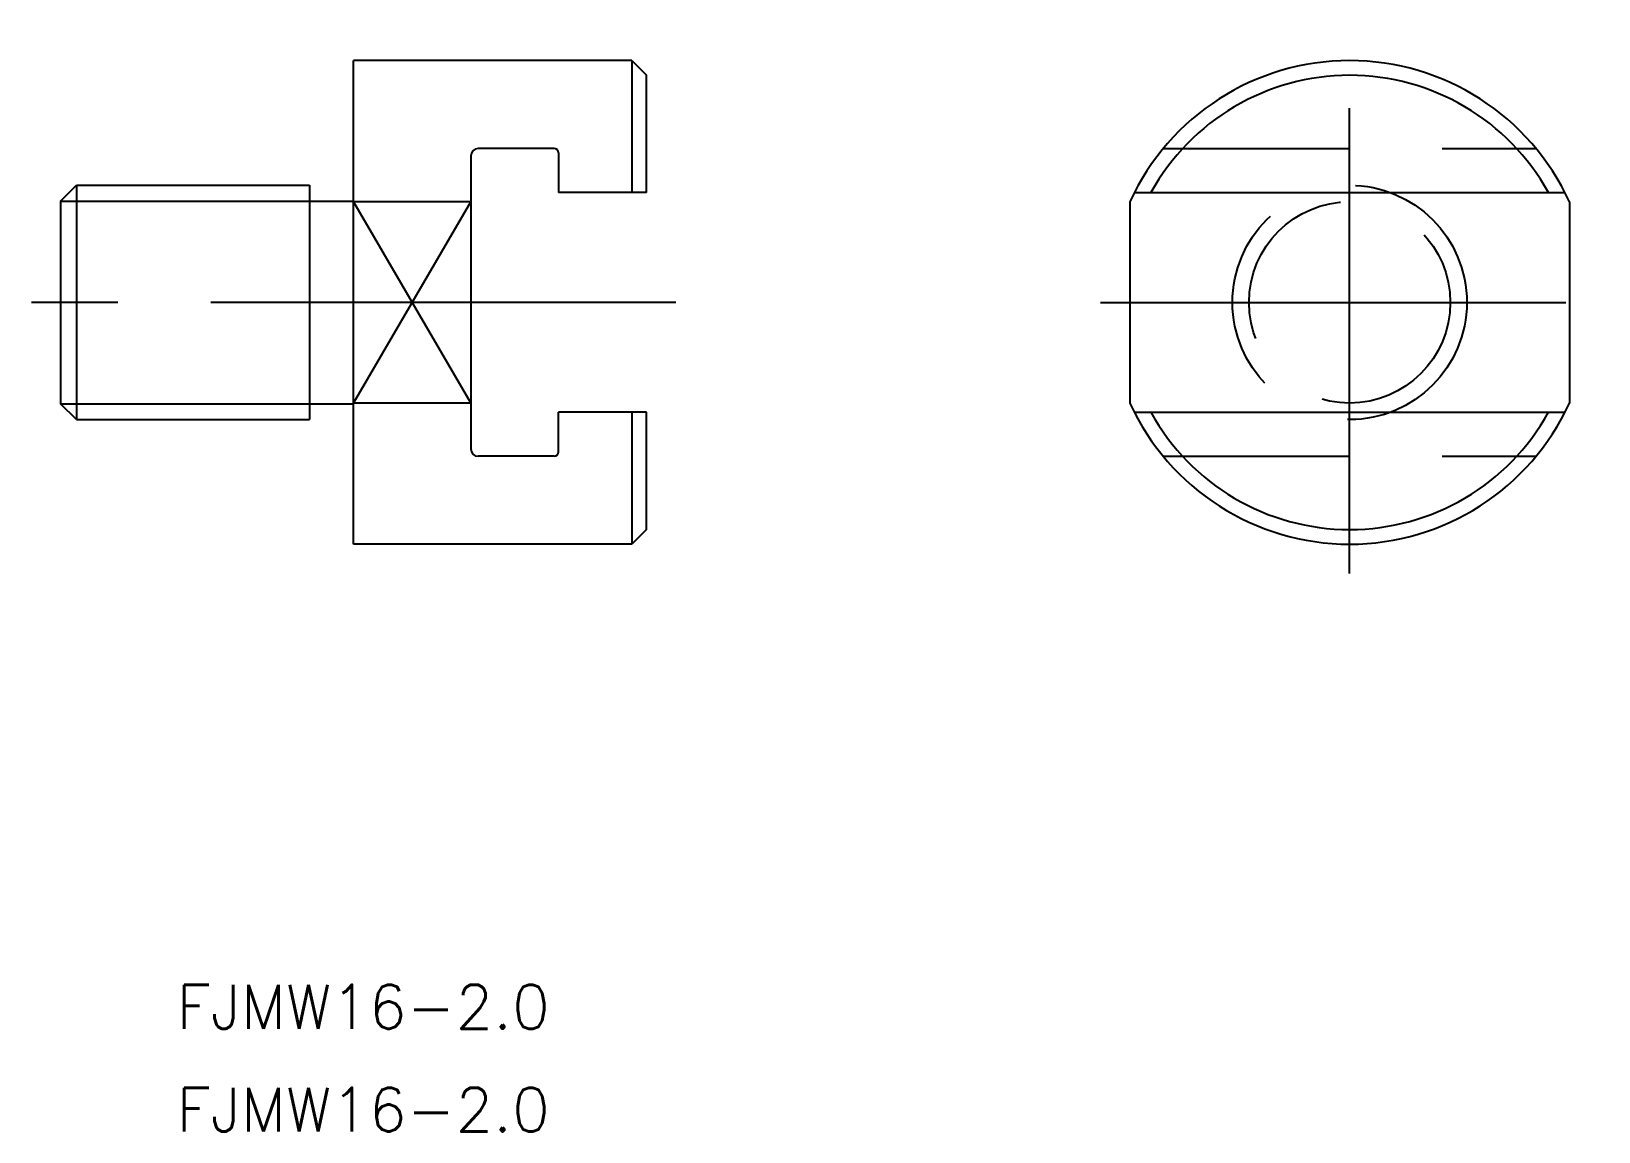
# Model space of a CAD drawing. Extents: x -90 to 17, y -57 to 18.
import ezdxf

# ---------------------------------------------------------------- set-up
doc = ezdxf.new("R2010")
doc.units = 0
doc.linetypes.add('CENTER', pattern=[50.8, 31.75, -6.35, 6.35, -6.35])
doc.linetypes.add('DASHED', pattern=[19.05, 12.7, -6.35])
doc.layers.get('0').update_dxf_attribs({"linetype": 'CONTINUOUS'})
doc.layers.add('CENTER', color=1, linetype='CENTER')
doc.styles.get("Standard").update_dxf_attribs({"font": 'txt.shx', "height": 3, "bigfont": 'bigfont.shx'})

# ---------------------------------------------------------------- blocks, each defined once
blk = doc.blocks.new('*U2')
at = {"color": 7, "linetype": 'CONTINUOUS'}
blk.add_text('FJMW16-2.0', height=3, dxfattribs=at).set_placement((-80.07, -49.57))
blk = doc.blocks.new('*U3')
at = {"color": 7, "linetype": 'CONTINUOUS'}
blk.add_text('FJMW16-2.0', height=3, dxfattribs=at).set_placement((-80.07, -56.59))

msp = doc.modelspace()

# ---------------------------------------------------------------- linework, layer by layer
at = {"color": 7, "linetype": 'CONTINUOUS'}
for p, q in [((-68, -16.5), (-68, 16.5)), ((-49, 16.5), (-68, 16.5)), ((-49, 16.5), (-49, 7.5)), ((-49, 16.5), (-48, 15.5)), ((-48, 7.5), (-48, 15.5)), ((-60, 10), (-60, -10)), ((-54.3, 10.5), (-59.5, 10.5)), ((-54, 10.2), (-54, 7.5)), ((-88, 6.92), (-86.92, 8)), ((-86.92, 8), (-71, 8)), ((-86.92, 8), (-86.92, -8)), ((-71, 8), (-71, -8)), ((-48, 7.5), (-54, 7.5)), ((-14.7, 7.5), (14.7, 7.5)), ((-88, 6.92), (-88, -6.92)), ((-71, 6.92), (-68, 6.92)), ((-60, 6.87), (-68, 6.87)), ((-15, 6.87), (-15, -6.87)), ((15, 6.87), (15, -6.87)), ((-86.92, -8), (-88, -6.92)), ((-71, -6.92), (-68, -6.92)), ((-60, -6.87), (-68, -6.87)), ((-86.92, -8), (-71, -8)), ((-54, -10.2), (-54, -7.5)), ((-48, -7.5), (-54, -7.5)), ((-49, -7.5), (-49, -16.5)), ((-48, -15.5), (-48, -7.5)), ((-14.7, -7.5), (14.7, -7.5)), ((-54.3, -10.5), (-59.5, -10.5)), ((-48, -15.5), (-49, -16.5)), ((-49, -16.5), (-68, -16.5))]:
    msp.add_line(p, q, dxfattribs=at)
at = {"color": 3, "linetype": 'DASHED'}
for p, q in [((-12.73, 10.5), (12.73, 10.5)), ((-12.73, -10.5), (12.73, -10.5))]:
    msp.add_line(p, q, dxfattribs=at)
at = {"color": 3, "linetype": 'CONTINUOUS'}
for p, q in [((-88, 6.92), (-71, 6.92)), ((-68, 6.87), (-60, -6.87)), ((-68, -6.87), (-60, 6.87)), ((-88, -6.92), (-71, -6.92))]:
    msp.add_line(p, q, dxfattribs=at)
at = {"color": 3, "linetype": 'DASHED'}
for radius in [8, 6.87]:
    msp.add_circle((0, 0), radius, dxfattribs=at)
at = {"color": 7, "linetype": 'CONTINUOUS'}
for centre, radius, start, end in [((0, 0), 16.5, 24.62, 155.38), ((0, 0), 15.5, 28.9385, 151.0615), ((-59.5, 10), 0.5, 90, 180), ((-54.3, 10.2), 0.3, 0, 90), ((0, 0), 16.5, 204.62, 335.38), ((0, 0), 15.5, 208.9385, 331.0615), ((-59.5, -10), 0.5, 180, 270), ((-54.3, -10.2), 0.3, 270, 0)]:
    msp.add_arc(centre, radius, start, end, dxfattribs=at)
at = {"layer": 'CENTER', "color": 1, "linetype": 'CENTER'}
for p, q in [((0, -18.5), (0, 18.5)), ((-17, 0), (17, 0)), ((-46, 0), (-90, 0))]:
    msp.add_line(p, q, dxfattribs=at)

# ---------------------------------------------------------------- block references
at = {"color": 7, "linetype": 'CONTINUOUS'}
for name in ['*U2', '*U3']:
    msp.add_blockref(name, (0, 0), dxfattribs=at)

doc.saveas('drawing.dxf')
